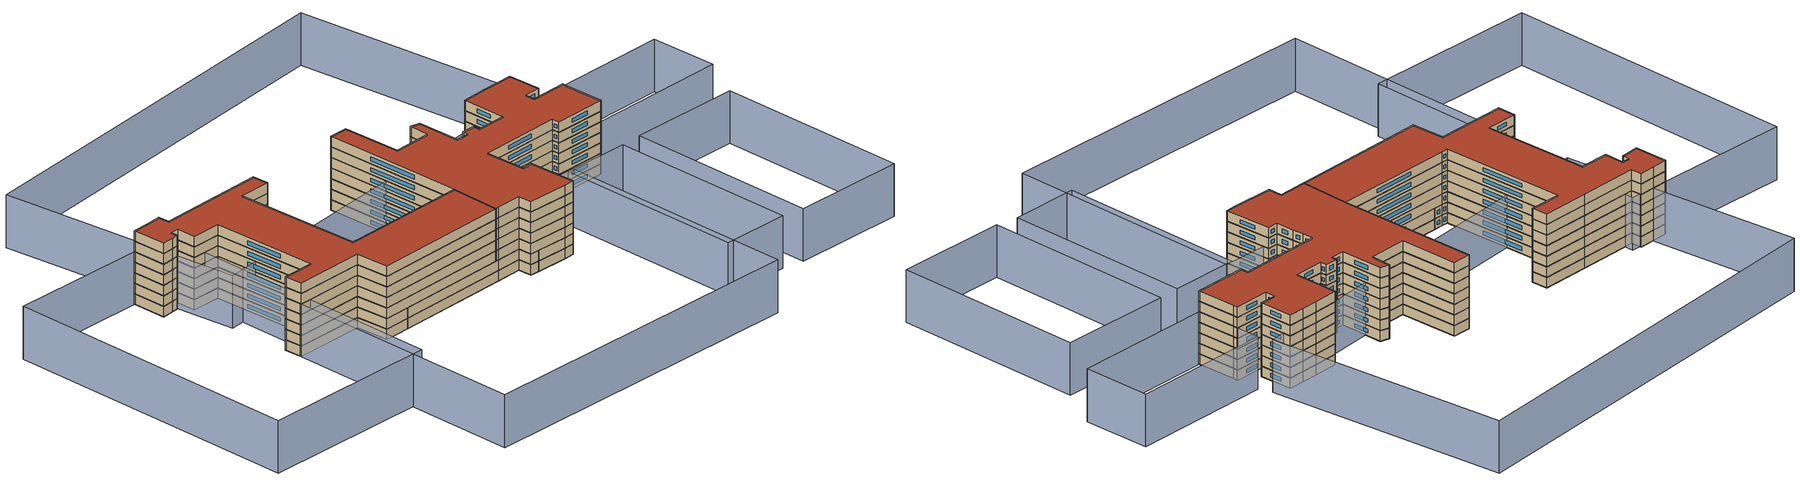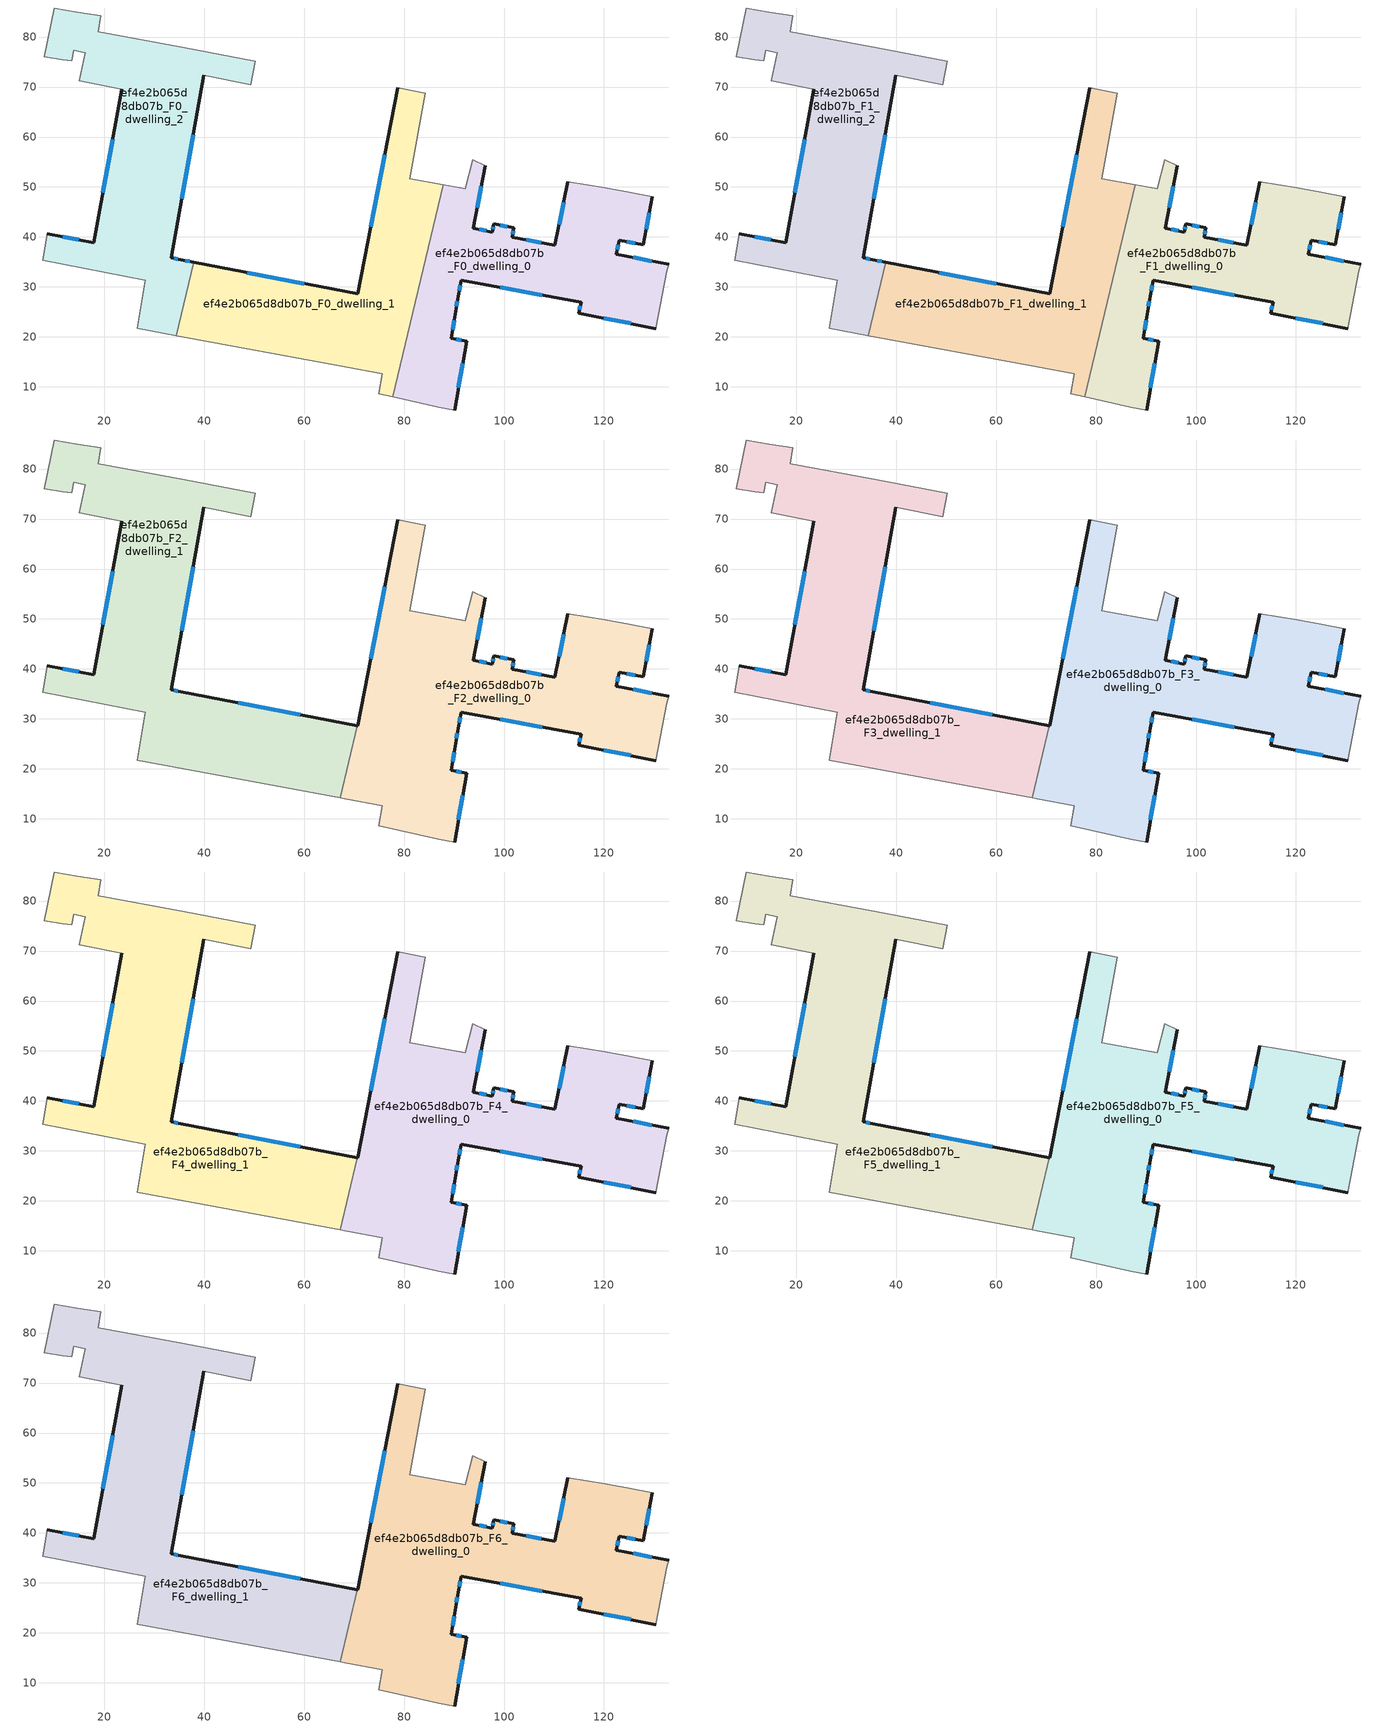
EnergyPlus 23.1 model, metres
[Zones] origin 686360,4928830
ef4e2b065d8db07b_F0_dwelling_0
 floor ground (EU_floor_Construction): 130.4,21.66 132.54,33.1 132.95,34.51 122.47,36.55 123.05,39.32 127.83,38.39 129.69,48.01 125.04,48.91 120.13,49.87 112.77,51.05 110.19,38.28 101.62,39.97 101.99,41.81 97.98,42.6 97.66,40.98 93.81,41.74 96.28,54.24 93.72,55.46 92.23,49.61 87.83,50.42 77.74,8.01 86.97,5.89 90.09,5.35 92.49,19.15 89.39,19.68 90.32,25.1 90.83,28.12 91.41,31.36 115.41,26.89 114.93,24.76 z0
 wall outside (EU_wall_Construction): 96.28,54.24 93.81,41.74 97.66,40.98 97.98,42.6 101.99,41.81 101.62,39.97 110.19,38.28 112.77,51.05 / 129.69,48.01 127.83,38.39 123.05,39.32 122.47,36.55 132.95,34.51 / 130.4,21.66 114.93,24.76 115.41,26.89 91.41,31.36 90.83,28.12 90.32,25.1 89.39,19.68 92.49,19.15 90.09,5.35 z0:3
 wall adiabatic (EU_wall_Construction): 112.77,51.05 120.13,49.87 125.04,48.91 129.69,48.01 / 132.95,34.51 132.54,33.1 130.4,21.66 / 90.09,5.35 86.97,5.89 77.74,8.01 / 87.83,50.42 92.23,49.61 93.72,55.46 96.28,54.24 z0:3
 wall to ef4e2b065d8db07b_F0_dwelling_1 (EU_wall_Construction): 77.74,8.01 87.83,50.42 z0:3
 window (EU_Window_Construction): 95.47,50.18 94.61,45.81 / 95.06,41.5 96.4,41.23 / 97.76,41.51 97.87,42.08 / 99.28,42.35 100.68,42.07 / 101.87,41.21 101.74,40.57 / 104.4,39.42 107.4,38.83 / 111.03,42.44 111.93,46.9 / 129.08,44.88 128.43,41.52 / 126.27,38.7 124.6,39.02 / 122.86,38.42 122.65,37.45 / 125.88,35.89 129.54,35.18 / 125.36,22.67 119.96,23.75 / 115.08,25.46 115.25,26.2 / 107.6,28.35 99.21,29.91 / 91.22,30.31 91.01,29.18 / 90.66,27.14 90.48,26.09 / 90.01,23.34 89.69,21.45 / 90.39,19.51 91.48,19.33 / 91.71,14.67 90.87,9.84 z0.98:2.02
ef4e2b065d8db07b_F0_dwelling_1
 floor ground (EU_floor_Construction): 77.74,8.01 87.83,50.42 81.08,51.65 84.21,68.79 78.7,69.83 70.68,28.6 37.9,34.92 34.41,20.25 68.08,14.04 75.65,12.62 74.92,8.65 z0
 wall outside (EU_wall_Construction): 37.9,34.92 70.68,28.6 78.7,69.83 z0:3
 wall adiabatic (EU_wall_Construction): 77.74,8.01 74.92,8.65 75.65,12.62 68.08,14.04 34.41,20.25 / 78.7,69.83 84.21,68.79 81.08,51.65 87.83,50.42 z0:3
 wall to ef4e2b065d8db07b_F0_dwelling_2 (EU_wall_Construction): 34.41,20.25 37.9,34.92 z0:3
 window (EU_Window_Construction): 48.56,32.87 60.02,30.66 / 73.28,42.01 76.09,56.42 z0.98:2.02
ef4e2b065d8db07b_F0_dwelling_2
 floor ground (EU_floor_Construction): 34.41,20.25 37.9,34.92 35.3,35.42 33.34,35.82 39.9,72.32 49.3,70.43 50.16,75.2 36.07,77.85 18.74,81.08 19.23,84.23 14.61,84.98 9.96,85.82 7.92,76.03 11.62,75.51 13.47,75.3 13.87,77.41 16.14,76.87 15.01,71.26 23.46,69.57 17.9,38.8 8.6,40.62 7.68,35.34 28.16,31.34 26.61,21.7 z0
 wall outside (EU_wall_Construction): 39.9,72.32 33.34,35.82 35.3,35.42 37.9,34.92 / 8.6,40.62 17.9,38.8 23.46,69.57 z0:3
 wall adiabatic (EU_wall_Construction): 34.41,20.25 26.61,21.7 28.16,31.34 7.68,35.34 8.6,40.62 / 23.46,69.57 15.01,71.26 16.14,76.87 13.87,77.41 13.47,75.3 11.62,75.51 7.92,76.03 9.96,85.82 14.61,84.98 19.23,84.23 18.74,81.08 36.07,77.85 50.16,75.2 49.3,70.43 39.9,72.32 z0:3
 window (EU_Window_Construction): 37.76,60.45 35.47,47.69 / 33.97,35.69 34.66,35.55 / 36.14,35.26 37.05,35.09 / 11.62,40.03 14.87,39.39 / 19.71,48.81 21.65,59.57 z0.98:2.02
ef4e2b065d8db07b_F1_dwelling_0
 floor to ef4e2b065d8db07b_F0_dwelling_0 (EU_floor_Construction): 130.4,21.66 132.53,33.1 132.95,34.51 122.47,36.55 123.05,39.32 127.83,38.39 129.69,48.01 125.04,48.91 120.13,49.87 112.77,51.05 110.19,38.28 101.62,39.97 101.99,41.81 97.98,42.6 97.66,40.98 93.81,41.74 96.28,54.24 93.72,55.46 92.23,49.61 87.83,50.42 77.74,8.01 86.97,5.89 90.09,5.35 92.49,19.15 89.39,19.68 90.32,25.1 90.83,28.12 91.41,31.36 115.41,26.89 114.93,24.76 z3
 wall outside (EU_wall_Construction): 96.28,54.24 93.81,41.74 97.66,40.98 97.98,42.6 101.99,41.81 101.62,39.97 110.19,38.28 112.77,51.05 / 129.69,48.01 127.83,38.39 123.05,39.32 122.47,36.55 132.95,34.51 / 130.4,21.66 114.93,24.76 115.41,26.89 91.41,31.36 90.83,28.12 90.32,25.1 89.39,19.68 92.49,19.15 90.09,5.35 z3:6
 wall adiabatic (EU_wall_Construction): 112.77,51.05 120.13,49.87 125.04,48.91 129.69,48.01 / 132.95,34.51 132.54,33.1 130.4,21.66 / 90.09,5.35 86.97,5.89 77.74,8.01 / 87.83,50.42 92.23,49.61 93.72,55.46 96.28,54.24 z3:6
 wall to ef4e2b065d8db07b_F1_dwelling_1 (EU_wall_Construction): 77.74,8.01 87.83,50.42 z3:6
 window (EU_Window_Construction): 95.47,50.18 94.61,45.81 / 95.06,41.5 96.4,41.23 / 97.76,41.51 97.87,42.08 / 99.28,42.35 100.68,42.07 / 101.87,41.21 101.74,40.57 / 104.4,39.42 107.4,38.83 / 111.03,42.44 111.93,46.9 / 129.08,44.88 128.43,41.52 / 126.27,38.7 124.6,39.02 / 122.86,38.42 122.65,37.45 / 125.88,35.89 129.54,35.18 / 125.36,22.67 119.96,23.75 / 115.08,25.46 115.25,26.2 / 107.6,28.35 99.21,29.91 / 91.22,30.31 91.01,29.18 / 90.66,27.14 90.48,26.09 / 90.01,23.34 89.69,21.45 / 90.39,19.51 91.48,19.33 / 91.71,14.67 90.87,9.84 z3.98:5.02
ef4e2b065d8db07b_F1_dwelling_1
 floor to ef4e2b065d8db07b_F0_dwelling_1 (EU_floor_Construction): 77.74,8.01 87.83,50.42 81.08,51.65 84.21,68.79 78.7,69.83 70.68,28.6 37.9,34.92 34.41,20.25 68.08,14.04 75.65,12.62 74.92,8.65 z3
 wall outside (EU_wall_Construction): 37.9,34.92 70.68,28.6 78.7,69.83 z3:6
 wall adiabatic (EU_wall_Construction): 77.74,8.01 74.92,8.65 75.65,12.62 68.08,14.04 34.41,20.25 / 78.7,69.83 84.21,68.79 81.08,51.65 87.83,50.42 z3:6
 wall to ef4e2b065d8db07b_F1_dwelling_2 (EU_wall_Construction): 34.41,20.25 37.9,34.92 z3:6
 window (EU_Window_Construction): 48.56,32.87 60.02,30.66 / 73.28,42.01 76.09,56.42 z3.98:5.02
ef4e2b065d8db07b_F1_dwelling_2
 floor to ef4e2b065d8db07b_F0_dwelling_2 (EU_floor_Construction): 34.41,20.25 37.9,34.92 35.3,35.42 33.34,35.82 39.9,72.32 49.3,70.43 50.16,75.2 36.07,77.85 18.74,81.08 19.23,84.23 14.61,84.98 9.96,85.82 7.92,76.03 11.62,75.51 13.47,75.3 13.87,77.41 16.14,76.87 15.01,71.26 23.46,69.57 17.9,38.8 8.6,40.62 7.68,35.34 28.16,31.34 26.61,21.7 z3
 wall outside (EU_wall_Construction): 39.9,72.32 33.34,35.82 35.3,35.42 37.9,34.92 / 8.6,40.62 17.9,38.8 23.46,69.57 z3:6
 wall adiabatic (EU_wall_Construction): 34.41,20.25 26.61,21.7 28.16,31.34 7.68,35.34 8.6,40.62 / 23.46,69.57 15.01,71.26 16.14,76.87 13.87,77.41 13.47,75.3 11.62,75.51 7.92,76.03 9.96,85.82 14.61,84.98 19.23,84.23 18.74,81.08 36.07,77.85 50.16,75.2 49.3,70.43 39.9,72.32 z3:6
 window (EU_Window_Construction): 37.76,60.45 35.47,47.69 / 33.97,35.69 34.66,35.55 / 36.14,35.26 37.05,35.09 / 11.62,40.03 14.87,39.39 / 19.71,48.81 21.65,59.57 z3.98:5.02
ef4e2b065d8db07b_F2_dwelling_0
 floor to ef4e2b065d8db07b_F1_dwelling_0 (EU_floor_Construction): 130.4,21.66 132.53,33.1 132.95,34.51 122.47,36.55 123.05,39.32 127.83,38.39 129.69,48.01 125.04,48.91 120.13,49.87 112.77,51.05 110.19,38.28 101.62,39.97 101.99,41.81 97.98,42.6 97.66,40.98 93.81,41.74 96.28,54.24 93.72,55.46 92.23,49.61 87.83,50.42 77.75,8.01 86.97,5.89 90.09,5.35 92.49,19.15 89.39,19.68 90.32,25.1 90.83,28.12 91.41,31.36 115.41,26.89 114.93,24.76 z6
 floor to ef4e2b065d8db07b_F1_dwelling_1 (EU_floor_Construction): 77.75,8.01 87.83,50.42 81.08,51.65 84.21,68.79 78.7,69.83 70.68,28.6 70.66,28.61 67.24,14.2 68.08,14.04 75.65,12.62 74.92,8.65 z6
 wall outside (EU_wall_Construction): 96.28,54.24 93.81,41.74 97.66,40.98 97.98,42.6 101.99,41.81 101.62,39.97 110.19,38.28 112.77,51.05 / 129.69,48.01 127.83,38.39 123.05,39.32 122.47,36.55 132.95,34.51 / 130.4,21.66 114.93,24.76 115.41,26.89 91.41,31.36 90.83,28.12 90.32,25.1 89.39,19.68 92.49,19.15 90.09,5.35 / 70.66,28.61 70.68,28.6 78.7,69.83 z6:9
 wall adiabatic (EU_wall_Construction): 112.77,51.05 120.13,49.87 125.04,48.91 129.69,48.01 / 132.95,34.51 132.54,33.1 130.4,21.66 / 90.09,5.35 86.97,5.89 74.92,8.65 75.65,12.62 68.08,14.04 67.24,14.2 / 78.7,69.83 84.21,68.79 81.08,51.65 92.23,49.61 93.72,55.46 96.28,54.24 z6:9
 wall to ef4e2b065d8db07b_F2_dwelling_1 (EU_wall_Construction): 67.24,14.2 70.66,28.61 z6:9
 window (EU_Window_Construction): 95.47,50.18 94.61,45.81 / 95.06,41.5 96.4,41.23 / 97.76,41.51 97.87,42.08 / 99.28,42.35 100.68,42.07 / 101.87,41.21 101.74,40.57 / 104.4,39.42 107.4,38.83 / 111.03,42.44 111.93,46.9 / 129.08,44.88 128.43,41.52 / 126.27,38.7 124.6,39.02 / 122.86,38.42 122.65,37.45 / 125.88,35.89 129.54,35.18 / 125.36,22.67 119.96,23.75 / 115.08,25.46 115.25,26.2 / 107.6,28.35 99.21,29.91 / 91.22,30.31 91.01,29.18 / 90.66,27.14 90.48,26.09 / 90.01,23.34 89.69,21.45 / 90.39,19.51 91.48,19.33 / 91.71,14.67 90.87,9.84 / 73.28,42.01 76.09,56.42 z6.98:8.02
ef4e2b065d8db07b_F2_dwelling_1
 floor to ef4e2b065d8db07b_F1_dwelling_1 (EU_floor_Construction): 67.24,14.2 70.66,28.61 37.9,34.92 34.41,20.26 z6
 floor to ef4e2b065d8db07b_F1_dwelling_2 (EU_floor_Construction): 34.41,20.26 37.9,34.92 35.3,35.42 33.34,35.82 39.9,72.32 49.3,70.43 50.16,75.2 36.07,77.85 18.74,81.08 19.23,84.23 14.61,84.98 9.96,85.82 7.92,76.03 11.62,75.51 13.47,75.3 13.87,77.41 16.14,76.87 15.01,71.26 23.46,69.57 17.9,38.8 8.6,40.62 7.68,35.34 28.16,31.34 26.61,21.7 z6
 wall outside (EU_wall_Construction): 39.9,72.32 33.34,35.82 35.3,35.42 70.66,28.61 / 8.6,40.62 17.9,38.8 23.46,69.57 z6:9
 wall adiabatic (EU_wall_Construction): 67.24,14.2 26.61,21.7 28.16,31.34 7.68,35.34 8.6,40.62 / 23.46,69.57 15.01,71.26 16.14,76.87 13.87,77.41 13.47,75.3 11.62,75.51 7.92,76.03 9.96,85.82 14.61,84.98 19.23,84.23 18.74,81.08 36.07,77.85 50.16,75.2 49.3,70.43 39.9,72.32 z6:9
 window (EU_Window_Construction): 37.76,60.45 35.47,47.69 / 33.97,35.69 34.66,35.55 / 46.8,33.21 59.16,30.82 / 11.62,40.03 14.87,39.39 / 19.71,48.81 21.65,59.57 z6.98:8.02
ef4e2b065d8db07b_F3_dwelling_0
 floor to ef4e2b065d8db07b_F2_dwelling_0 (EU_floor_Construction): 130.4,21.66 132.53,33.1 132.95,34.51 122.47,36.55 123.05,39.32 127.83,38.39 129.69,48.01 125.04,48.91 120.13,49.87 112.77,51.05 110.19,38.28 101.62,39.97 101.99,41.81 97.98,42.6 97.66,40.98 93.81,41.74 96.28,54.24 93.72,55.46 92.23,49.61 81.08,51.65 84.21,68.79 78.7,69.83 70.68,28.6 70.66,28.61 67.24,14.2 68.08,14.04 75.65,12.62 74.92,8.65 86.97,5.89 90.09,5.35 92.49,19.15 89.39,19.68 90.32,25.1 90.83,28.12 91.41,31.36 115.41,26.89 114.93,24.76 z9
 wall outside (EU_wall_Construction): 96.28,54.24 93.81,41.74 97.66,40.98 97.98,42.6 101.99,41.81 101.62,39.97 110.19,38.28 112.77,51.05 / 129.69,48.01 127.83,38.39 123.05,39.32 122.47,36.55 132.95,34.51 / 130.4,21.66 114.93,24.76 115.41,26.89 91.41,31.36 90.83,28.12 90.32,25.1 89.39,19.68 92.49,19.15 90.09,5.35 / 70.66,28.61 70.68,28.6 78.7,69.83 z9:12
 wall adiabatic (EU_wall_Construction): 112.77,51.05 120.13,49.87 125.04,48.91 129.69,48.01 / 132.95,34.51 132.54,33.1 130.4,21.66 / 90.09,5.35 86.97,5.89 74.92,8.65 75.65,12.62 68.08,14.04 67.24,14.2 / 78.7,69.83 84.21,68.79 81.08,51.65 92.23,49.61 93.72,55.46 96.28,54.24 z9:12
 wall to ef4e2b065d8db07b_F3_dwelling_1 (EU_wall_Construction): 67.24,14.2 70.66,28.61 z9:12
 window (EU_Window_Construction): 95.47,50.18 94.61,45.81 / 95.06,41.5 96.4,41.23 / 97.76,41.51 97.87,42.08 / 99.28,42.35 100.68,42.07 / 101.87,41.21 101.74,40.57 / 104.4,39.42 107.4,38.83 / 111.03,42.44 111.93,46.9 / 129.08,44.88 128.43,41.52 / 126.27,38.7 124.6,39.02 / 122.86,38.42 122.65,37.45 / 125.88,35.89 129.54,35.18 / 125.36,22.67 119.96,23.75 / 115.08,25.46 115.25,26.2 / 107.6,28.35 99.21,29.91 / 91.22,30.31 91.01,29.18 / 90.66,27.14 90.48,26.09 / 90.01,23.34 89.69,21.45 / 90.39,19.51 91.48,19.33 / 91.71,14.67 90.87,9.84 / 73.28,42.01 76.09,56.42 z9.98:11.02
ef4e2b065d8db07b_F3_dwelling_1
 floor to ef4e2b065d8db07b_F2_dwelling_1 (EU_floor_Construction): 67.24,14.2 70.66,28.61 35.3,35.42 33.34,35.82 39.9,72.32 49.3,70.43 50.16,75.2 36.07,77.85 18.74,81.08 19.23,84.23 14.61,84.98 9.96,85.82 7.92,76.03 11.62,75.51 13.47,75.3 13.87,77.41 16.14,76.87 15.01,71.26 23.46,69.57 17.9,38.8 8.6,40.62 7.68,35.34 28.16,31.34 26.61,21.7 z9
 wall outside (EU_wall_Construction): 39.9,72.32 33.34,35.82 35.3,35.42 70.66,28.61 / 8.6,40.62 17.9,38.8 23.46,69.57 z9:12
 wall adiabatic (EU_wall_Construction): 67.24,14.2 26.61,21.7 28.16,31.34 7.68,35.34 8.6,40.62 / 23.46,69.57 15.01,71.26 16.14,76.87 13.87,77.41 13.47,75.3 11.62,75.51 7.92,76.03 9.96,85.82 14.61,84.98 19.23,84.23 18.74,81.08 36.07,77.85 50.16,75.2 49.3,70.43 39.9,72.32 z9:12
 window (EU_Window_Construction): 37.76,60.45 35.47,47.69 / 33.97,35.69 34.66,35.55 / 46.8,33.21 59.16,30.82 / 11.62,40.03 14.87,39.39 / 19.71,48.81 21.65,59.57 z9.98:11.02
ef4e2b065d8db07b_F4_dwelling_0
 floor to ef4e2b065d8db07b_F3_dwelling_0 (EU_floor_Construction): 130.4,21.66 132.53,33.1 132.95,34.51 122.47,36.55 123.05,39.32 127.83,38.39 129.69,48.01 125.04,48.91 120.13,49.87 112.77,51.05 110.19,38.28 101.62,39.97 101.99,41.81 97.98,42.6 97.66,40.98 93.81,41.74 96.28,54.24 93.72,55.46 92.23,49.61 81.08,51.65 84.21,68.79 78.7,69.83 70.68,28.6 70.66,28.61 67.24,14.2 68.08,14.04 75.65,12.62 74.92,8.65 86.97,5.89 90.09,5.35 92.49,19.15 89.39,19.68 90.32,25.1 90.83,28.12 91.41,31.36 115.41,26.89 114.93,24.76 z12
 wall outside (EU_wall_Construction): 96.28,54.24 93.81,41.74 97.66,40.98 97.98,42.6 101.99,41.81 101.62,39.97 110.19,38.28 112.77,51.05 / 129.69,48.01 127.83,38.39 123.05,39.32 122.47,36.55 132.95,34.51 / 130.4,21.66 114.93,24.76 115.41,26.89 91.41,31.36 90.83,28.12 90.32,25.1 89.39,19.68 92.49,19.15 90.09,5.35 / 70.66,28.61 70.68,28.6 78.7,69.83 z12:15
 wall adiabatic (EU_wall_Construction): 112.77,51.05 120.13,49.87 125.04,48.91 129.69,48.01 / 132.95,34.51 132.54,33.1 130.4,21.66 / 90.09,5.35 86.97,5.89 74.92,8.65 75.65,12.62 68.08,14.04 67.24,14.2 / 78.7,69.83 84.21,68.79 81.08,51.65 92.23,49.61 93.72,55.46 96.28,54.24 z12:15
 wall to ef4e2b065d8db07b_F4_dwelling_1 (EU_wall_Construction): 67.24,14.2 70.66,28.61 z12:15
 window (EU_Window_Construction): 95.47,50.18 94.61,45.81 / 95.06,41.5 96.4,41.23 / 97.76,41.51 97.87,42.08 / 99.28,42.35 100.68,42.07 / 101.87,41.21 101.74,40.57 / 104.4,39.42 107.4,38.83 / 111.03,42.44 111.93,46.9 / 129.08,44.88 128.43,41.52 / 126.27,38.7 124.6,39.02 / 122.86,38.42 122.65,37.45 / 125.88,35.89 129.54,35.18 / 125.36,22.67 119.96,23.75 / 115.08,25.46 115.25,26.2 / 107.6,28.35 99.21,29.91 / 91.22,30.31 91.01,29.18 / 90.66,27.14 90.48,26.09 / 90.01,23.34 89.69,21.45 / 90.39,19.51 91.48,19.33 / 91.71,14.67 90.87,9.84 / 73.28,42.01 76.09,56.42 z12.98:14.02
ef4e2b065d8db07b_F4_dwelling_1
 floor to ef4e2b065d8db07b_F3_dwelling_1 (EU_floor_Construction): 67.24,14.2 70.66,28.61 35.3,35.42 33.34,35.82 39.9,72.32 49.3,70.43 50.16,75.2 36.07,77.85 18.74,81.08 19.23,84.23 14.61,84.98 9.96,85.82 7.92,76.03 11.62,75.51 13.47,75.3 13.87,77.41 16.14,76.87 15.01,71.26 23.46,69.57 17.9,38.8 8.6,40.62 7.68,35.34 28.16,31.34 26.61,21.7 z12
 wall outside (EU_wall_Construction): 39.9,72.32 33.34,35.82 35.3,35.42 70.66,28.61 / 8.6,40.62 17.9,38.8 23.46,69.57 z12:15
 wall adiabatic (EU_wall_Construction): 67.24,14.2 26.61,21.7 28.16,31.34 7.68,35.34 8.6,40.62 / 23.46,69.57 15.01,71.26 16.14,76.87 13.87,77.41 13.47,75.3 11.62,75.51 7.92,76.03 9.96,85.82 14.61,84.98 19.23,84.23 18.74,81.08 36.07,77.85 50.16,75.2 49.3,70.43 39.9,72.32 z12:15
 window (EU_Window_Construction): 37.76,60.45 35.47,47.69 / 33.97,35.69 34.66,35.55 / 46.8,33.21 59.16,30.82 / 11.62,40.03 14.87,39.39 / 19.71,48.81 21.65,59.57 z12.98:14.02
ef4e2b065d8db07b_F5_dwelling_0
 floor to ef4e2b065d8db07b_F4_dwelling_0 (EU_floor_Construction): 130.4,21.66 132.53,33.1 132.95,34.51 122.47,36.55 123.05,39.32 127.83,38.39 129.69,48.01 125.04,48.91 120.13,49.87 112.77,51.05 110.19,38.28 101.62,39.97 101.99,41.81 97.98,42.6 97.66,40.98 93.81,41.74 96.28,54.24 93.72,55.46 92.23,49.61 81.08,51.65 84.21,68.79 78.7,69.83 70.68,28.6 70.66,28.61 67.24,14.2 68.08,14.04 75.65,12.62 74.92,8.65 86.97,5.89 90.09,5.35 92.49,19.15 89.39,19.68 90.32,25.1 90.83,28.12 91.41,31.36 115.41,26.89 114.93,24.76 z15
 wall outside (EU_wall_Construction): 96.28,54.24 93.81,41.74 97.66,40.98 97.98,42.6 101.99,41.81 101.62,39.97 110.19,38.28 112.77,51.05 / 129.69,48.01 127.83,38.39 123.05,39.32 122.47,36.55 132.95,34.51 / 130.4,21.66 114.93,24.76 115.41,26.89 91.41,31.36 90.83,28.12 90.32,25.1 89.39,19.68 92.49,19.15 90.09,5.35 / 70.66,28.61 70.68,28.6 78.7,69.83 z15:18
 wall adiabatic (EU_wall_Construction): 112.77,51.05 120.13,49.87 125.04,48.91 129.69,48.01 / 132.95,34.51 132.54,33.1 130.4,21.66 / 90.09,5.35 86.97,5.89 74.92,8.65 75.65,12.62 68.08,14.04 67.24,14.2 / 78.7,69.83 84.21,68.79 81.08,51.65 92.23,49.61 93.72,55.46 96.28,54.24 z15:18
 wall to ef4e2b065d8db07b_F5_dwelling_1 (EU_wall_Construction): 67.24,14.2 70.66,28.61 z15:18
 window (EU_Window_Construction): 95.47,50.18 94.61,45.81 / 95.06,41.5 96.4,41.23 / 97.76,41.51 97.87,42.08 / 99.28,42.35 100.68,42.07 / 101.87,41.21 101.74,40.57 / 104.4,39.42 107.4,38.83 / 111.03,42.44 111.93,46.9 / 129.08,44.88 128.43,41.52 / 126.27,38.7 124.6,39.02 / 122.86,38.42 122.65,37.45 / 125.88,35.89 129.54,35.18 / 125.36,22.67 119.96,23.75 / 115.08,25.46 115.25,26.2 / 107.6,28.35 99.21,29.91 / 91.22,30.31 91.01,29.18 / 90.66,27.14 90.48,26.09 / 90.01,23.34 89.69,21.45 / 90.39,19.51 91.48,19.33 / 91.71,14.67 90.87,9.84 / 73.28,42.01 76.09,56.42 z15.98:17.02
ef4e2b065d8db07b_F5_dwelling_1
 floor to ef4e2b065d8db07b_F4_dwelling_1 (EU_floor_Construction): 67.24,14.2 70.66,28.61 35.3,35.42 33.34,35.82 39.9,72.32 49.3,70.43 50.16,75.2 36.07,77.85 18.74,81.08 19.23,84.23 14.61,84.98 9.96,85.82 7.92,76.03 11.62,75.51 13.47,75.3 13.87,77.41 16.14,76.87 15.01,71.26 23.46,69.57 17.9,38.8 8.6,40.62 7.68,35.34 28.16,31.34 26.61,21.7 z15
 wall outside (EU_wall_Construction): 39.9,72.32 33.34,35.82 35.3,35.42 70.66,28.61 / 8.6,40.62 17.9,38.8 23.46,69.57 z15:18
 wall adiabatic (EU_wall_Construction): 67.24,14.2 26.61,21.7 28.16,31.34 7.68,35.34 8.6,40.62 / 23.46,69.57 15.01,71.26 16.14,76.87 13.87,77.41 13.47,75.3 11.62,75.51 7.92,76.03 9.96,85.82 14.61,84.98 19.23,84.23 18.74,81.08 36.07,77.85 50.16,75.2 49.3,70.43 39.9,72.32 z15:18
 window (EU_Window_Construction): 37.76,60.45 35.47,47.69 / 33.97,35.69 34.66,35.55 / 46.8,33.21 59.16,30.82 / 11.62,40.03 14.87,39.39 / 19.71,48.81 21.65,59.57 z15.98:17.02
ef4e2b065d8db07b_F6_dwelling_0
 floor to ef4e2b065d8db07b_F5_dwelling_0 (EU_floor_Construction): 130.4,21.66 132.53,33.1 132.95,34.51 122.47,36.55 123.05,39.32 127.83,38.39 129.69,48.01 125.04,48.91 120.13,49.87 112.77,51.05 110.19,38.28 101.62,39.97 101.99,41.81 97.98,42.6 97.66,40.98 93.81,41.74 96.28,54.24 93.72,55.46 92.23,49.61 81.08,51.65 84.21,68.79 78.7,69.83 70.68,28.6 70.66,28.61 67.24,14.2 68.08,14.04 75.65,12.62 74.92,8.65 86.97,5.89 90.09,5.35 92.49,19.15 89.39,19.68 90.32,25.1 90.83,28.12 91.41,31.36 115.41,26.89 114.93,24.76 z18
 wall outside (EU_wall_Construction): 96.28,54.24 93.81,41.74 97.66,40.98 97.98,42.6 101.99,41.81 101.62,39.97 110.19,38.28 112.77,51.05 / 129.69,48.01 127.83,38.39 123.05,39.32 122.47,36.55 132.95,34.51 / 130.4,21.66 114.93,24.76 115.41,26.89 91.41,31.36 90.83,28.12 90.32,25.1 89.39,19.68 92.49,19.15 90.09,5.35 / 70.66,28.61 70.68,28.6 78.7,69.83 z18:21
 wall adiabatic (EU_wall_Construction): 112.77,51.05 120.13,49.87 125.04,48.91 129.69,48.01 / 132.95,34.51 132.54,33.1 130.4,21.66 / 90.09,5.35 86.97,5.89 74.92,8.65 75.65,12.62 68.08,14.04 67.24,14.2 / 78.7,69.83 84.21,68.79 81.08,51.65 92.23,49.61 93.72,55.46 96.28,54.24 z18:21
 wall to ef4e2b065d8db07b_F6_dwelling_1 (EU_wall_Construction): 67.24,14.2 70.66,28.61 z18:21
 window (EU_Window_Construction): 95.47,50.18 94.61,45.81 / 95.06,41.5 96.4,41.23 / 97.76,41.51 97.87,42.08 / 99.28,42.35 100.68,42.07 / 101.87,41.21 101.74,40.57 / 104.4,39.42 107.4,38.83 / 111.03,42.44 111.93,46.9 / 129.08,44.88 128.43,41.52 / 126.27,38.7 124.6,39.02 / 122.86,38.42 122.65,37.45 / 125.88,35.89 129.54,35.18 / 125.36,22.67 119.96,23.75 / 115.08,25.46 115.25,26.2 / 107.6,28.35 99.21,29.91 / 91.22,30.31 91.01,29.18 / 90.66,27.14 90.48,26.09 / 90.01,23.34 89.69,21.45 / 90.39,19.51 91.48,19.33 / 91.71,14.67 90.87,9.84 / 73.28,42.01 76.09,56.42 z18.98:20.02
 roof outside (EU_roof_Construction): 129.69,48.01 127.83,38.39 123.05,39.32 122.47,36.55 132.95,34.51 132.54,33.1 130.4,21.66 114.93,24.76 115.41,26.89 91.41,31.36 90.83,28.12 90.32,25.1 89.39,19.68 92.49,19.15 90.09,5.35 86.97,5.89 74.92,8.65 75.65,12.62 68.08,14.04 67.24,14.2 70.66,28.61 70.68,28.6 78.7,69.83 84.21,68.79 81.08,51.65 92.23,49.61 93.72,55.46 96.28,54.24 93.81,41.74 97.66,40.98 97.98,42.6 101.99,41.81 101.62,39.97 110.19,38.28 112.77,51.05 120.13,49.87 125.04,48.91 z21
ef4e2b065d8db07b_F6_dwelling_1
 floor to ef4e2b065d8db07b_F5_dwelling_1 (EU_floor_Construction): 67.24,14.2 70.66,28.61 35.3,35.42 33.34,35.82 39.9,72.32 49.3,70.43 50.16,75.2 36.07,77.85 18.74,81.08 19.23,84.23 14.61,84.98 9.96,85.82 7.92,76.03 11.62,75.51 13.47,75.3 13.87,77.41 16.14,76.87 15.01,71.26 23.46,69.57 17.9,38.8 8.6,40.62 7.68,35.34 28.16,31.34 26.61,21.7 z18
 wall outside (EU_wall_Construction): 39.9,72.32 33.34,35.82 35.3,35.42 70.66,28.61 / 8.6,40.62 17.9,38.8 23.46,69.57 z18:21
 wall adiabatic (EU_wall_Construction): 67.24,14.2 26.61,21.7 28.16,31.34 7.68,35.34 8.6,40.62 / 23.46,69.57 15.01,71.26 16.14,76.87 13.87,77.41 13.47,75.3 11.62,75.51 7.92,76.03 9.96,85.82 14.61,84.98 19.23,84.23 18.74,81.08 36.07,77.85 50.16,75.2 49.3,70.43 39.9,72.32 z18:21
 window (EU_Window_Construction): 37.76,60.45 35.47,47.69 / 33.97,35.69 34.66,35.55 / 46.8,33.21 59.16,30.82 / 11.62,40.03 14.87,39.39 / 19.71,48.81 21.65,59.57 z18.98:20.02
 roof outside (EU_roof_Construction): 50.16,75.2 49.3,70.43 39.9,72.32 33.34,35.82 35.3,35.42 70.66,28.61 67.24,14.2 26.61,21.7 28.16,31.34 7.68,35.34 8.6,40.62 17.9,38.8 23.46,69.57 15.01,71.26 16.14,76.87 13.87,77.41 13.47,75.3 11.62,75.51 7.92,76.03 9.96,85.82 14.61,84.98 19.23,84.23 18.74,81.08 36.07,77.85 z21
shading: -48.58,8.09 -29.53,94.53 / -29.53,94.53 21.64,83.25 / 21.64,83.25 2.6,-3.18 / 2.6,-3.18 -48.58,8.09 / 116.95,-45.97 128.92,9.59 / 128.92,9.59 161.34,2.6 / 161.34,2.6 149.37,-52.95 / 149.37,-52.95 116.95,-45.97 / 122.65,10.55 111.02,-43.55 / 111.02,-43.55 91.41,-39.34 / 91.41,-39.34 103.04,14.77 / 103.04,14.77 122.65,10.55 / 90.03,-54.72 -7.33,-33.48 / -7.33,-33.48 7.78,35.79 / 7.78,35.79 105.14,14.55 / 105.14,14.55 90.03,-54.72 / 171.07,13.49 130.24,21.69 / 130.24,21.69 134.18,41.28 / 134.18,41.28 175.01,33.07 / 175.01,33.07 171.07,13.49 / 133.56,45.27 11.78,58.07 / 11.78,58.07 19.26,129.22 / 19.26,129.22 141.04,116.41 / 141.04,116.41 133.56,45.27 z0:15
[Building]
EU S2 Campaign: North Axis=0; Terrain=City; Solar Distribution=FullExterior
[Site:Location]
Bologna: Latitude=44.5; Longitude=11.25; Time Zone=1; Elevation=37
[SizingPeriod:WeatherFileDays]
AnnualSizingPeriod: Begin Month=1; Begin Day of Month=1; End Month=12; End Day of Month=31; Day of Week for Start Day=Monday; Use Weather File Daylight Saving Period=No; Use Weather File Rain and Snow Indicators=No
[MATERIAL]
EU_InternalMass_Material: Roughness=MediumRough; Thickness=0.1; Conductivity=1; Density=1800; Specific Heat=900; Thermal Absorptance=0.9; Solar Absorptance=0.7; Visible Absorptance=0.7
[MATERIAL:NOMASS] Roughness=MediumRough; Thermal Absorptance=0.9; Solar Absorptance=0.7; Visible Absorptance=0.7
Name | Thermal Resistance
EU_wall_NoMass | 0.905828
EU_roof_NoMass | 0.37593
EU_floor_NoMass | 0.67114
[WINDOWMATERIAL:SIMPLEGLAZINGSYSTEM]
EU_Window_SimpleGlazing: UFactor=4.52486; Solar Heat Gain Coefficient=0.85; Visible Transmittance=0.85
[CONSTRUCTION]
EU_wall_Construction: EU_wall_NoMass
EU_roof_Construction: EU_roof_NoMass
EU_floor_Construction: EU_floor_NoMass
EU_InternalMass_Construction: EU_InternalMass_Material
EU_Window_Construction: EU_Window_SimpleGlazing
[ZONE] Type=1; Multiplier=1; Ceiling Height=autocalculate; Floor Area=autocalculate; Part of Total Floor Area=Yes
Name | Volume
ef4e2b065d8db07b_F0_dwelling_0; ef4e2b065d8db07b_F1_dwelling_0 | 3284.31
ef4e2b065d8db07b_F2_dwelling_0; ef4e2b065d8db07b_F3_dwelling_0; ef4e2b065d8db07b_F4_dwelling_0; ef4e2b065d8db07b_F5_dwelling_0; ef4e2b065d8db07b_F6_dwelling_0 | 5034.14
ef4e2b065d8db07b_F0_dwelling_1; ef4e2b065d8db07b_F1_dwelling_1 | 3244.46
ef4e2b065d8db07b_F2_dwelling_1 | 4818.69
ef4e2b065d8db07b_F3_dwelling_1; ef4e2b065d8db07b_F4_dwelling_1; ef4e2b065d8db07b_F5_dwelling_1; ef4e2b065d8db07b_F6_dwelling_1 | 4818.71
ef4e2b065d8db07b_F0_dwelling_2 | 3324.12
ef4e2b065d8db07b_F1_dwelling_2 | 3324.11
[INTERNALMASS] Construction=EU_InternalMass_Construction
Name | Zone or ZoneList | Surface Area
ef4e2b065d8db07b_F0_dwelling_0_EU_InternalMass | ef4e2b065d8db07b_F0_dwelling_0 | 1094.77
ef4e2b065d8db07b_F0_dwelling_1_EU_InternalMass | ef4e2b065d8db07b_F0_dwelling_1 | 1081.49
ef4e2b065d8db07b_F0_dwelling_2_EU_InternalMass | ef4e2b065d8db07b_F0_dwelling_2 | 1108.04
ef4e2b065d8db07b_F1_dwelling_0_EU_InternalMass | ef4e2b065d8db07b_F1_dwelling_0 | 1094.77
ef4e2b065d8db07b_F1_dwelling_1_EU_InternalMass | ef4e2b065d8db07b_F1_dwelling_1 | 1081.49
ef4e2b065d8db07b_F1_dwelling_2_EU_InternalMass | ef4e2b065d8db07b_F1_dwelling_2 | 1108.04
ef4e2b065d8db07b_F2_dwelling_0_EU_InternalMass | ef4e2b065d8db07b_F2_dwelling_0 | 1678.04
ef4e2b065d8db07b_F2_dwelling_1_EU_InternalMass | ef4e2b065d8db07b_F2_dwelling_1 | 1606.24
ef4e2b065d8db07b_F3_dwelling_0_EU_InternalMass | ef4e2b065d8db07b_F3_dwelling_0 | 1678.04
ef4e2b065d8db07b_F3_dwelling_1_EU_InternalMass | ef4e2b065d8db07b_F3_dwelling_1 | 1606.24
ef4e2b065d8db07b_F4_dwelling_0_EU_InternalMass | ef4e2b065d8db07b_F4_dwelling_0 | 1678.04
ef4e2b065d8db07b_F4_dwelling_1_EU_InternalMass | ef4e2b065d8db07b_F4_dwelling_1 | 1606.24
ef4e2b065d8db07b_F5_dwelling_0_EU_InternalMass | ef4e2b065d8db07b_F5_dwelling_0 | 1678.04
ef4e2b065d8db07b_F5_dwelling_1_EU_InternalMass | ef4e2b065d8db07b_F5_dwelling_1 | 1606.24
ef4e2b065d8db07b_F6_dwelling_0_EU_InternalMass | ef4e2b065d8db07b_F6_dwelling_0 | 1678.04
ef4e2b065d8db07b_F6_dwelling_1_EU_InternalMass | ef4e2b065d8db07b_F6_dwelling_1 | 1606.24
[OTHEREQUIPMENT] Fuel Type=Electricity; Design Level Calculation Method=Watts/Area; Power per Zone Floor Area=1; Fraction Latent=0; Fraction Radiant=0; Fraction Lost=0; Carbon Dioxide Generation Rate=0; EndUse Subcategory=EU_Step8_InternalGains
Name | Zone or ZoneList or Space or SpaceList | Schedule
EU_Step8_InternalGain_ef4e2b065d8db07b_F0_dwelling_0_f000 | ef4e2b065d8db07b_F0_dwelling_0 | EU_Step8_GainSchedule_ef4e2b065d8db07b_F0_dwelling_0_f000
EU_Step8_InternalGain_ef4e2b065d8db07b_F0_dwelling_1_f000 | ef4e2b065d8db07b_F0_dwelling_1 | EU_Step8_GainSchedule_ef4e2b065d8db07b_F0_dwelling_1_f000
EU_Step8_InternalGain_ef4e2b065d8db07b_F0_dwelling_2_f000 | ef4e2b065d8db07b_F0_dwelling_2 | EU_Step8_GainSchedule_ef4e2b065d8db07b_F0_dwelling_2_f000
EU_Step8_InternalGain_ef4e2b065d8db07b_F1_dwelling_0_f000 | ef4e2b065d8db07b_F1_dwelling_0 | EU_Step8_GainSchedule_ef4e2b065d8db07b_F1_dwelling_0_f000
EU_Step8_InternalGain_ef4e2b065d8db07b_F1_dwelling_1_f000 | ef4e2b065d8db07b_F1_dwelling_1 | EU_Step8_GainSchedule_ef4e2b065d8db07b_F1_dwelling_1_f000
EU_Step8_InternalGain_ef4e2b065d8db07b_F1_dwelling_2_f000 | ef4e2b065d8db07b_F1_dwelling_2 | EU_Step8_GainSchedule_ef4e2b065d8db07b_F1_dwelling_2_f000
EU_Step8_InternalGain_ef4e2b065d8db07b_F2_dwelling_0_f000 | ef4e2b065d8db07b_F2_dwelling_0 | EU_Step8_GainSchedule_ef4e2b065d8db07b_F2_dwelling_0_f000
EU_Step8_InternalGain_ef4e2b065d8db07b_F2_dwelling_1_f000 | ef4e2b065d8db07b_F2_dwelling_1 | EU_Step8_GainSchedule_ef4e2b065d8db07b_F2_dwelling_1_f000
EU_Step8_InternalGain_ef4e2b065d8db07b_F3_dwelling_0_f000 | ef4e2b065d8db07b_F3_dwelling_0 | EU_Step8_GainSchedule_ef4e2b065d8db07b_F3_dwelling_0_f000
EU_Step8_InternalGain_ef4e2b065d8db07b_F3_dwelling_1_f000 | ef4e2b065d8db07b_F3_dwelling_1 | EU_Step8_GainSchedule_ef4e2b065d8db07b_F3_dwelling_1_f000
EU_Step8_InternalGain_ef4e2b065d8db07b_F4_dwelling_0_f000 | ef4e2b065d8db07b_F4_dwelling_0 | EU_Step8_GainSchedule_ef4e2b065d8db07b_F4_dwelling_0_f000
EU_Step8_InternalGain_ef4e2b065d8db07b_F4_dwelling_1_f000 | ef4e2b065d8db07b_F4_dwelling_1 | EU_Step8_GainSchedule_ef4e2b065d8db07b_F4_dwelling_1_f000
EU_Step8_InternalGain_ef4e2b065d8db07b_F5_dwelling_0_f000 | ef4e2b065d8db07b_F5_dwelling_0 | EU_Step8_GainSchedule_ef4e2b065d8db07b_F5_dwelling_0_f000
EU_Step8_InternalGain_ef4e2b065d8db07b_F5_dwelling_1_f000 | ef4e2b065d8db07b_F5_dwelling_1 | EU_Step8_GainSchedule_ef4e2b065d8db07b_F5_dwelling_1_f000
EU_Step8_InternalGain_ef4e2b065d8db07b_F6_dwelling_0_f000 | ef4e2b065d8db07b_F6_dwelling_0 | EU_Step8_GainSchedule_ef4e2b065d8db07b_F6_dwelling_0_f000
EU_Step8_InternalGain_ef4e2b065d8db07b_F6_dwelling_1_f000 | ef4e2b065d8db07b_F6_dwelling_1 | EU_Step8_GainSchedule_ef4e2b065d8db07b_F6_dwelling_1_f000
[ZONEVENTILATION:DESIGNFLOWRATE] Schedule=EU_AlwaysOn; Design Flow Rate Calculation Method=AirChanges/Hour; Air Changes per Hour=0.73129; Ventilation Type=Natural; Fan Pressure Rise=0; Fan Total Efficiency=1; Constant Term Coefficient=1; Temperature Term Coefficient=0; Velocity Term Coefficient=0; Velocity Squared Term Coefficient=0; Minimum Indoor Temperature=-100; Maximum Indoor Temperature=100; Delta Temperature=-100; Minimum Outdoor Temperature=-100; Maximum Outdoor Temperature=100; Maximum Wind Speed=40
Name | Zone or ZoneList or Space or SpaceList
EU_ConstantAir_ef4e2b065d8db07b_F0_dwelling_0 | ef4e2b065d8db07b_F0_dwelling_0
EU_ConstantAir_ef4e2b065d8db07b_F0_dwelling_1 | ef4e2b065d8db07b_F0_dwelling_1
EU_ConstantAir_ef4e2b065d8db07b_F0_dwelling_2 | ef4e2b065d8db07b_F0_dwelling_2
EU_ConstantAir_ef4e2b065d8db07b_F1_dwelling_0 | ef4e2b065d8db07b_F1_dwelling_0
EU_ConstantAir_ef4e2b065d8db07b_F1_dwelling_1 | ef4e2b065d8db07b_F1_dwelling_1
EU_ConstantAir_ef4e2b065d8db07b_F1_dwelling_2 | ef4e2b065d8db07b_F1_dwelling_2
EU_ConstantAir_ef4e2b065d8db07b_F2_dwelling_0 | ef4e2b065d8db07b_F2_dwelling_0
EU_ConstantAir_ef4e2b065d8db07b_F2_dwelling_1 | ef4e2b065d8db07b_F2_dwelling_1
EU_ConstantAir_ef4e2b065d8db07b_F3_dwelling_0 | ef4e2b065d8db07b_F3_dwelling_0
EU_ConstantAir_ef4e2b065d8db07b_F3_dwelling_1 | ef4e2b065d8db07b_F3_dwelling_1
EU_ConstantAir_ef4e2b065d8db07b_F4_dwelling_0 | ef4e2b065d8db07b_F4_dwelling_0
EU_ConstantAir_ef4e2b065d8db07b_F4_dwelling_1 | ef4e2b065d8db07b_F4_dwelling_1
EU_ConstantAir_ef4e2b065d8db07b_F5_dwelling_0 | ef4e2b065d8db07b_F5_dwelling_0
EU_ConstantAir_ef4e2b065d8db07b_F5_dwelling_1 | ef4e2b065d8db07b_F5_dwelling_1
EU_ConstantAir_ef4e2b065d8db07b_F6_dwelling_0 | ef4e2b065d8db07b_F6_dwelling_0
EU_ConstantAir_ef4e2b065d8db07b_F6_dwelling_1 | ef4e2b065d8db07b_F6_dwelling_1
[HVACTEMPLATE:THERMOSTAT] Constant Heating Setpoint=20; Constant Cooling Setpoint=50
EU_HeatOnly_ef4e2b065d8db07b_F0_dwelling_0; EU_HeatOnly_ef4e2b065d8db07b_F0_dwelling_1; EU_HeatOnly_ef4e2b065d8db07b_F0_dwelling_2; EU_HeatOnly_ef4e2b065d8db07b_F1_dwelling_0; EU_HeatOnly_ef4e2b065d8db07b_F1_dwelling_1; EU_HeatOnly_ef4e2b065d8db07b_F1_dwelling_2; EU_HeatOnly_ef4e2b065d8db07b_F2_dwelling_0; EU_HeatOnly_ef4e2b065d8db07b_F2_dwelling_1; EU_HeatOnly_ef4e2b065d8db07b_F3_dwelling_0; EU_HeatOnly_ef4e2b065d8db07b_F3_dwelling_1; EU_HeatOnly_ef4e2b065d8db07b_F4_dwelling_0; EU_HeatOnly_ef4e2b065d8db07b_F4_dwelling_1; EU_HeatOnly_ef4e2b065d8db07b_F5_dwelling_0; EU_HeatOnly_ef4e2b065d8db07b_F5_dwelling_1; EU_HeatOnly_ef4e2b065d8db07b_F6_dwelling_0; EU_HeatOnly_ef4e2b065d8db07b_F6_dwelling_1
[HVACTEMPLATE:ZONE:IDEALLOADSAIRSYSTEM] System Availability Schedule=EU_AlwaysOn; Maximum Heating Supply Air Temperature=50; Minimum Cooling Supply Air Temperature=13; Maximum Heating Supply Air Humidity Ratio=0.0156; Minimum Cooling Supply Air Humidity Ratio=0.0077; Heating Limit=NoLimit; Cooling Limit=NoLimit; Heating Availability Schedule=EU_AlwaysOn; Cooling Availability Schedule=EU_CoolingOff; Dehumidification Control Type=ConstantSensibleHeatRatio; Cooling Sensible Heat Ratio=0.7; Dehumidification Setpoint=60; Humidification Control Type=None; Humidification Setpoint=30; Outdoor Air Method=None; Outdoor Air Flow Rate per Person=0.00944; Outdoor Air Flow Rate per Zone Floor Area=0; Outdoor Air Flow Rate per Zone=0; Demand Controlled Ventilation Type=None; Outdoor Air Economizer Type=NoEconomizer; Heat Recovery Type=None; Sensible Heat Recovery Effectiveness=0.7; Latent Heat Recovery Effectiveness=0.65
Name | Template Thermostat
ef4e2b065d8db07b_F0_dwelling_0 | EU_HeatOnly_ef4e2b065d8db07b_F0_dwelling_0
ef4e2b065d8db07b_F0_dwelling_1 | EU_HeatOnly_ef4e2b065d8db07b_F0_dwelling_1
ef4e2b065d8db07b_F0_dwelling_2 | EU_HeatOnly_ef4e2b065d8db07b_F0_dwelling_2
ef4e2b065d8db07b_F1_dwelling_0 | EU_HeatOnly_ef4e2b065d8db07b_F1_dwelling_0
ef4e2b065d8db07b_F1_dwelling_1 | EU_HeatOnly_ef4e2b065d8db07b_F1_dwelling_1
ef4e2b065d8db07b_F1_dwelling_2 | EU_HeatOnly_ef4e2b065d8db07b_F1_dwelling_2
ef4e2b065d8db07b_F2_dwelling_0 | EU_HeatOnly_ef4e2b065d8db07b_F2_dwelling_0
ef4e2b065d8db07b_F2_dwelling_1 | EU_HeatOnly_ef4e2b065d8db07b_F2_dwelling_1
ef4e2b065d8db07b_F3_dwelling_0 | EU_HeatOnly_ef4e2b065d8db07b_F3_dwelling_0
ef4e2b065d8db07b_F3_dwelling_1 | EU_HeatOnly_ef4e2b065d8db07b_F3_dwelling_1
ef4e2b065d8db07b_F4_dwelling_0 | EU_HeatOnly_ef4e2b065d8db07b_F4_dwelling_0
ef4e2b065d8db07b_F4_dwelling_1 | EU_HeatOnly_ef4e2b065d8db07b_F4_dwelling_1
ef4e2b065d8db07b_F5_dwelling_0 | EU_HeatOnly_ef4e2b065d8db07b_F5_dwelling_0
ef4e2b065d8db07b_F5_dwelling_1 | EU_HeatOnly_ef4e2b065d8db07b_F5_dwelling_1
ef4e2b065d8db07b_F6_dwelling_0 | EU_HeatOnly_ef4e2b065d8db07b_F6_dwelling_0
ef4e2b065d8db07b_F6_dwelling_1 | EU_HeatOnly_ef4e2b065d8db07b_F6_dwelling_1
[SIZING:ZONE] Zone Cooling Design Supply Air Temperature Input Method=SupplyAirTemperature; Zone Cooling Design Supply Air Temperature=13; Zone Heating Design Supply Air Temperature Input Method=SupplyAirTemperature; Zone Heating Design Supply Air Temperature=50; Zone Cooling Design Supply Air Humidity Ratio=0.008; Zone Heating Design Supply Air Humidity Ratio=0.008; Cooling Design Air Flow Method=DesignDay; Cooling Design Air Flow Rate=0; Cooling Minimum Air Flow per Zone Floor Area=0.000762; Cooling Minimum Air Flow=0; Cooling Minimum Air Flow Fraction=0.2; Heating Design Air Flow Method=DesignDay; Heating Design Air Flow Rate=0; Heating Maximum Air Flow per Zone Floor Area=0.002032; Heating Maximum Air Flow=0.141576; Heating Maximum Air Flow Fraction=0.3; Account for Dedicated Outdoor Air System=No; Dedicated Outdoor Air System Control Strategy=NeutralSupplyAir; Dedicated Outdoor Air Low Setpoint Temperature for Design=autosize; Dedicated Outdoor Air High Setpoint Temperature for Design=autosize; Zone Load Sizing Method=Sensible Load Only No Latent Load; Zone Latent Cooling Design Supply Air Humidity Ratio Input Method=HumidityRatioDifference; Zone Cooling Design Supply Air Humidity Ratio Difference=0.005; Zone Latent Heating Design Supply Air Humidity Ratio Input Method=HumidityRatioDifference; Zone Humidification Design Supply Air Humidity Ratio Difference=0.005
ef4e2b065d8db07b_F0_dwelling_0; ef4e2b065d8db07b_F0_dwelling_1; ef4e2b065d8db07b_F0_dwelling_2; ef4e2b065d8db07b_F1_dwelling_0; ef4e2b065d8db07b_F1_dwelling_1; ef4e2b065d8db07b_F1_dwelling_2; ef4e2b065d8db07b_F2_dwelling_0; ef4e2b065d8db07b_F2_dwelling_1; ef4e2b065d8db07b_F3_dwelling_0; ef4e2b065d8db07b_F3_dwelling_1; ef4e2b065d8db07b_F4_dwelling_0; ef4e2b065d8db07b_F4_dwelling_1; ef4e2b065d8db07b_F5_dwelling_0; ef4e2b065d8db07b_F5_dwelling_1; ef4e2b065d8db07b_F6_dwelling_0; ef4e2b065d8db07b_F6_dwelling_1
[SCHEDULE:CONSTANT]
Name | Hourly Value
EU_AlwaysOn | 1
EU_CoolingOff | 0
[SCHEDULE:FILE] Column Number=1; Rows to Skip at Top=0; Number of Hours of Data=8760; Column Separator=Comma; Interpolate to Timestep=No; Minutes per Item=60; Adjust Schedule for Daylight Savings=Yes
Name | File
EU_Step8_GainSchedule_ef4e2b065d8db07b_F0_dwelling_0_f000 | ../../schedules/ef4e2b065d8db07b/ef4e2b065d8db07b_F0_dwelling_0_f000_gain.csv
EU_Step8_GainSchedule_ef4e2b065d8db07b_F0_dwelling_1_f000 | ../../schedules/ef4e2b065d8db07b/ef4e2b065d8db07b_F0_dwelling_1_f000_gain.csv
EU_Step8_GainSchedule_ef4e2b065d8db07b_F0_dwelling_2_f000 | ../../schedules/ef4e2b065d8db07b/ef4e2b065d8db07b_F0_dwelling_2_f000_gain.csv
EU_Step8_GainSchedule_ef4e2b065d8db07b_F1_dwelling_0_f000 | ../../schedules/ef4e2b065d8db07b/ef4e2b065d8db07b_F1_dwelling_0_f000_gain.csv
EU_Step8_GainSchedule_ef4e2b065d8db07b_F1_dwelling_1_f000 | ../../schedules/ef4e2b065d8db07b/ef4e2b065d8db07b_F1_dwelling_1_f000_gain.csv
EU_Step8_GainSchedule_ef4e2b065d8db07b_F1_dwelling_2_f000 | ../../schedules/ef4e2b065d8db07b/ef4e2b065d8db07b_F1_dwelling_2_f000_gain.csv
EU_Step8_GainSchedule_ef4e2b065d8db07b_F2_dwelling_0_f000 | ../../schedules/ef4e2b065d8db07b/ef4e2b065d8db07b_F2_dwelling_0_f000_gain.csv
EU_Step8_GainSchedule_ef4e2b065d8db07b_F2_dwelling_1_f000 | ../../schedules/ef4e2b065d8db07b/ef4e2b065d8db07b_F2_dwelling_1_f000_gain.csv
EU_Step8_GainSchedule_ef4e2b065d8db07b_F3_dwelling_0_f000 | ../../schedules/ef4e2b065d8db07b/ef4e2b065d8db07b_F3_dwelling_0_f000_gain.csv
EU_Step8_GainSchedule_ef4e2b065d8db07b_F3_dwelling_1_f000 | ../../schedules/ef4e2b065d8db07b/ef4e2b065d8db07b_F3_dwelling_1_f000_gain.csv
EU_Step8_GainSchedule_ef4e2b065d8db07b_F4_dwelling_0_f000 | ../../schedules/ef4e2b065d8db07b/ef4e2b065d8db07b_F4_dwelling_0_f000_gain.csv
EU_Step8_GainSchedule_ef4e2b065d8db07b_F4_dwelling_1_f000 | ../../schedules/ef4e2b065d8db07b/ef4e2b065d8db07b_F4_dwelling_1_f000_gain.csv
EU_Step8_GainSchedule_ef4e2b065d8db07b_F5_dwelling_0_f000 | ../../schedules/ef4e2b065d8db07b/ef4e2b065d8db07b_F5_dwelling_0_f000_gain.csv
EU_Step8_GainSchedule_ef4e2b065d8db07b_F5_dwelling_1_f000 | ../../schedules/ef4e2b065d8db07b/ef4e2b065d8db07b_F5_dwelling_1_f000_gain.csv
EU_Step8_GainSchedule_ef4e2b065d8db07b_F6_dwelling_0_f000 | ../../schedules/ef4e2b065d8db07b/ef4e2b065d8db07b_F6_dwelling_0_f000_gain.csv
EU_Step8_GainSchedule_ef4e2b065d8db07b_F6_dwelling_1_f000 | ../../schedules/ef4e2b065d8db07b/ef4e2b065d8db07b_F6_dwelling_1_f000_gain.csv
